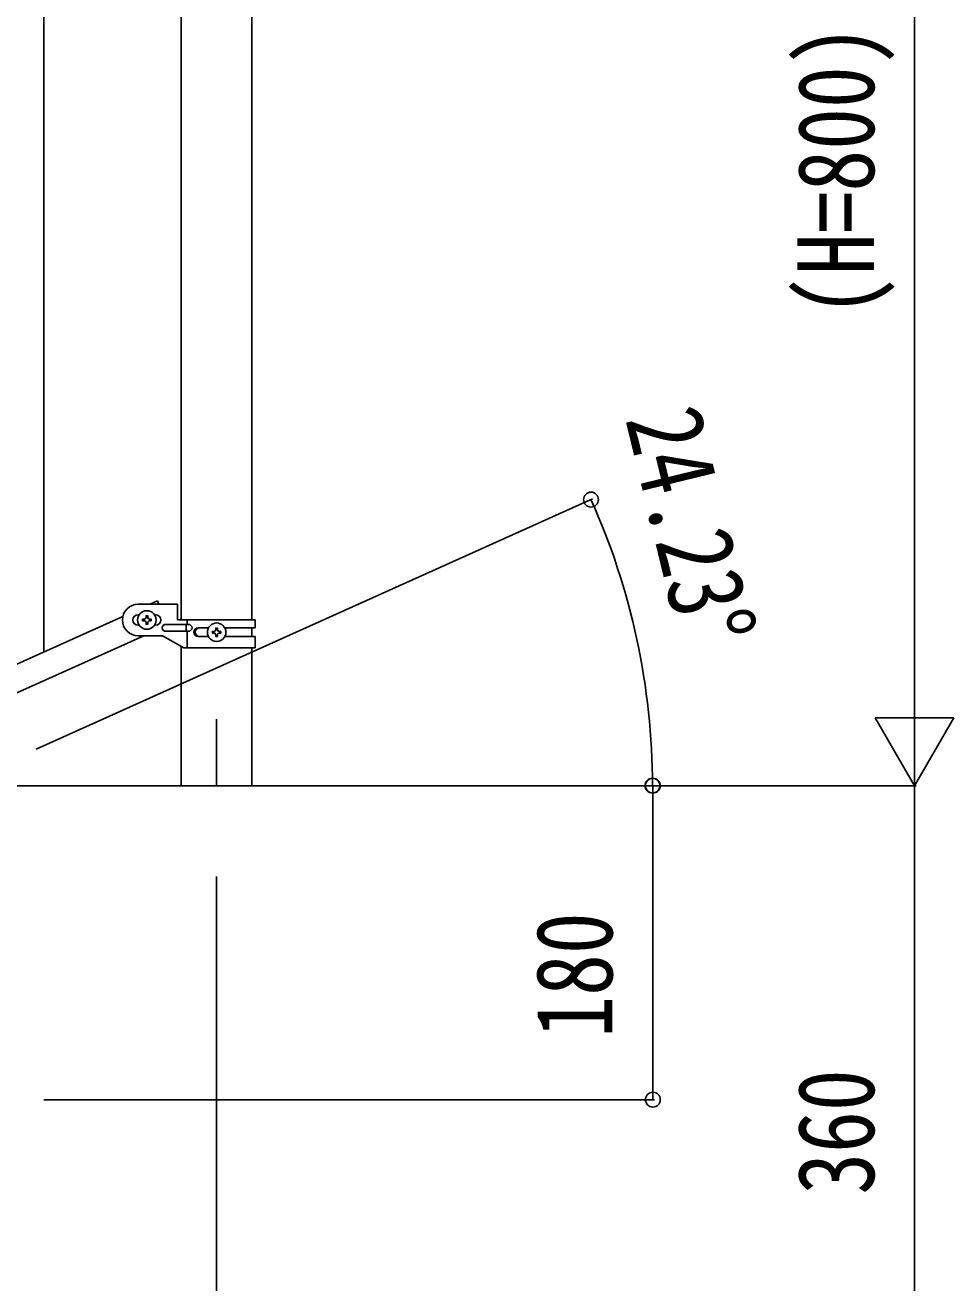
# Model space of a CAD drawing. Units: millimetres, scale not verified. Extents: x -4143 to 4140, y -2900 to 2898.
# Drawn here: x 1395 to 1927, y -1877 to -1156 of the extents above; entities that cross this region are included whole.
import ezdxf
from ezdxf.enums import TextEntityAlignment as Align

# ---------------------------------------------------------------- set-up
doc = ezdxf.new("R2010")
doc.units = ezdxf.units.MM
doc.header["$LTSCALE"] = 10
for name, color, linetype in [('0-2_YKK_12', 2, 'Continuous'), ('0-3_YKK_A1', 4, 'Continuous'), ('0-4_YKK_D', 6, 'Continuous')]:
    doc.layers.add(name, color=color, linetype=linetype)
doc.styles.add('ＭＳ ゴシック', font='')
doc.styles.get('ＭＳ ゴシック').set_extended_font_data('MS Gothic')

msp = doc.modelspace()

# ---------------------------------------------------------------- linework, layer by layer
at = {"layer": '0-2_YKK_12'}
msp.add_line((1504.89, -1554.38), (1504.89, -1592.5), dxfattribs=at)
at = {"layer": '0-3_YKK_A1'}
for p, q in [((1405.89, -1515.9), (1405.89, -859.75)), ((1484.64, -1497.48), (1484.64, -862.5)), ((1525.14, -1497.48), (1525.14, -862.5)), ((1459.89, -1488.48), (1482.39, -1488.48)), ((1470.93, -1486.54), (1466.61, -1488.48)), ((1470.93, -1486.54), (1471.8, -1488.48)), ((1482.39, -1497.48), (1482.39, -1488.48)), ((1451.12, -1495.46), (746.61, -1812.52)), ((1460.52, -1494.48), (1459.89, -1494.48)), ((1463.45, -1497), (1462.49, -1497)), ((1466.33, -1497.96), (1467.29, -1497.96)), ((1469.89, -1494.48), (1469.26, -1494.48)), ((1526.89, -1497.48), (1482.39, -1497.48)), ((1487.92, -1497.48), (1487.92, -1499.98)), ((1526.89, -1497.48), (1526.89, -1501.98)), ((1463.16, -1506.48), (758.66, -1823.55)), ((1460.52, -1500.48), (1459.89, -1500.48)), ((1459.89, -1506.48), (1473.89, -1506.48)), ((1469.89, -1500.48), (1469.26, -1500.48)), ((1486.01, -1513.48), (1473.89, -1506.48)), ((1475.69, -1499.98), (1488.77, -1499.98)), ((1475.69, -1503.98), (1488.77, -1503.98)), ((1487.36, -1499.98), (1487.36, -1503.98)), ((1487.92, -1503.98), (1487.92, -1513.48)), ((1494.29, -1501.98), (1500.21, -1501.98)), ((1503.45, -1504.97), (1502.49, -1504.97)), ((1506.33, -1504.01), (1507.29, -1504.01)), ((1509.56, -1501.98), (1526.89, -1501.98)), ((1525.14, -1506.98), (1525.14, -1501.98)), ((1484.64, -1592.5), (1484.64, -1512.69)), ((1526.89, -1513.48), (1486.01, -1513.48)), ((1494.29, -1506.98), (1500.22, -1506.98)), ((1509.56, -1506.98), (1526.89, -1506.98)), ((1525.14, -1592.5), (1525.14, -1513.48)), ((1526.89, -1506.98), (1526.89, -1513.48)), ((1484.64, -1592.5), (1525.14, -1592.5))]:
    msp.add_line(p, q, dxfattribs=at)
for points in [[(1462.49, -1497), (1462.49, -1497.96), (1463.45, -1497.96)], [(1465.37, -1496.04), (1465.37, -1495.08), (1464.41, -1495.08), (1464.41, -1496.04)], [(1464.41, -1498.92), (1464.41, -1499.88), (1465.37, -1499.88), (1465.37, -1498.92)], [(1467.29, -1497.96), (1467.29, -1497), (1466.33, -1497)], [(1502.49, -1504.97), (1502.49, -1504.01), (1503.45, -1504.01)], [(1504.41, -1503.05), (1504.41, -1502.09), (1505.37, -1502.09), (1505.37, -1503.05)], [(1505.37, -1505.93), (1505.37, -1506.89), (1504.41, -1506.89), (1504.41, -1505.93)], [(1507.29, -1504.01), (1507.29, -1504.97), (1506.33, -1504.97)], [(554.89, -1952.5), (1354.89, -1592.5), (1754.89, -1592.5)]]:
    msp.add_lwpolyline(points, dxfattribs=at)
for centre in [(1464.89, -1497.48), (1504.89, -1504.49)]:
    msp.add_circle(centre, 5.3, dxfattribs=at)
for centre, radius, start, end in [((1459.89, -1497.48), 9, 90, 270), ((1459.89, -1497.48), 3, 90, 270), ((1463.45, -1496.04), 0.96, 270, 0), ((1463.45, -1498.92), 0.96, 0, 90), ((1466.33, -1496.04), 0.96, 180, 270), ((1466.33, -1498.92), 0.96, 90, 180), ((1469.89, -1497.48), 3, 270, 90), ((1475.69, -1501.98), 2, 90, 270), ((1488.77, -1501.98), 2, 270, 90), ((1494.29, -1504.48), 2.5, 90, 270), ((1495.04, -1504.48), 2.5, 90, 270), ((1503.45, -1503.05), 0.96, 270, 0), ((1503.45, -1505.93), 0.96, 0, 90), ((1506.33, -1503.05), 0.96, 180, 270), ((1506.33, -1505.93), 0.96, 90, 180)]:
    msp.add_arc(centre, radius, start, end, dxfattribs=at)
at = {"layer": '0-4_YKK_D'}
for p, q in [((1904.89, -1547.5), (1904.89, -837.5)), ((1401.4, -1571.57), (1720.33, -1428.05)), ((1904.89, -1592.5), (1904.89, -1514.56)), ((1904.89, -1592.5), (1882.39, -1553.53)), ((1927.39, -1553.53), (1882.39, -1553.53)), ((1904.89, -1592.5), (1927.39, -1553.53)), ((1625.93, -1592.5), (1905.89, -1592.5)), ((1655.89, -1592.5), (1755.89, -1592.5)), ((1798.89, -1592.5), (1753.63, -1592.5)), ((1754.89, -1772.5), (1754.89, -1592.5)), ((1800.89, -1592.5), (1905.89, -1592.5)), ((1904.89, -1592.5), (1904.89, -1952.5)), ((1504.89, -1644.5), (1504.89, -2103.5)), ((1405.89, -1772.5), (1755.89, -1772.5))]:
    msp.add_line(p, q, dxfattribs=at)
for centre in [(1719.42, -1428.46), (1754.63, -1592.5), (1754.89, -1592.5), (1754.89, -1772.5)]:
    msp.add_circle(centre, 4.25, dxfattribs=at)
msp.add_arc((1354.89, -1592.5), 399.74, 0, 24.22803, dxfattribs=at)

# ---------------------------------------------------------------- texts
at = {"layer": '0-4_YKK_D', "style": 'ＭＳ ゴシック', "width": 0.8}
for s, rotation, p in [('(H=800)', 90, (1894.89, -1323.7)), ('24.23°', 283.665, (1726.2, -1385.32)), ('180', 90, (1744.89, -1736.9)), ('360', 90, (1894.89, -1826.9))]:
    msp.add_text(s, height=43.99, rotation=rotation, dxfattribs=at).set_placement(p, align=Align.BOTTOM_LEFT)

doc.saveas('drawing.dxf')
